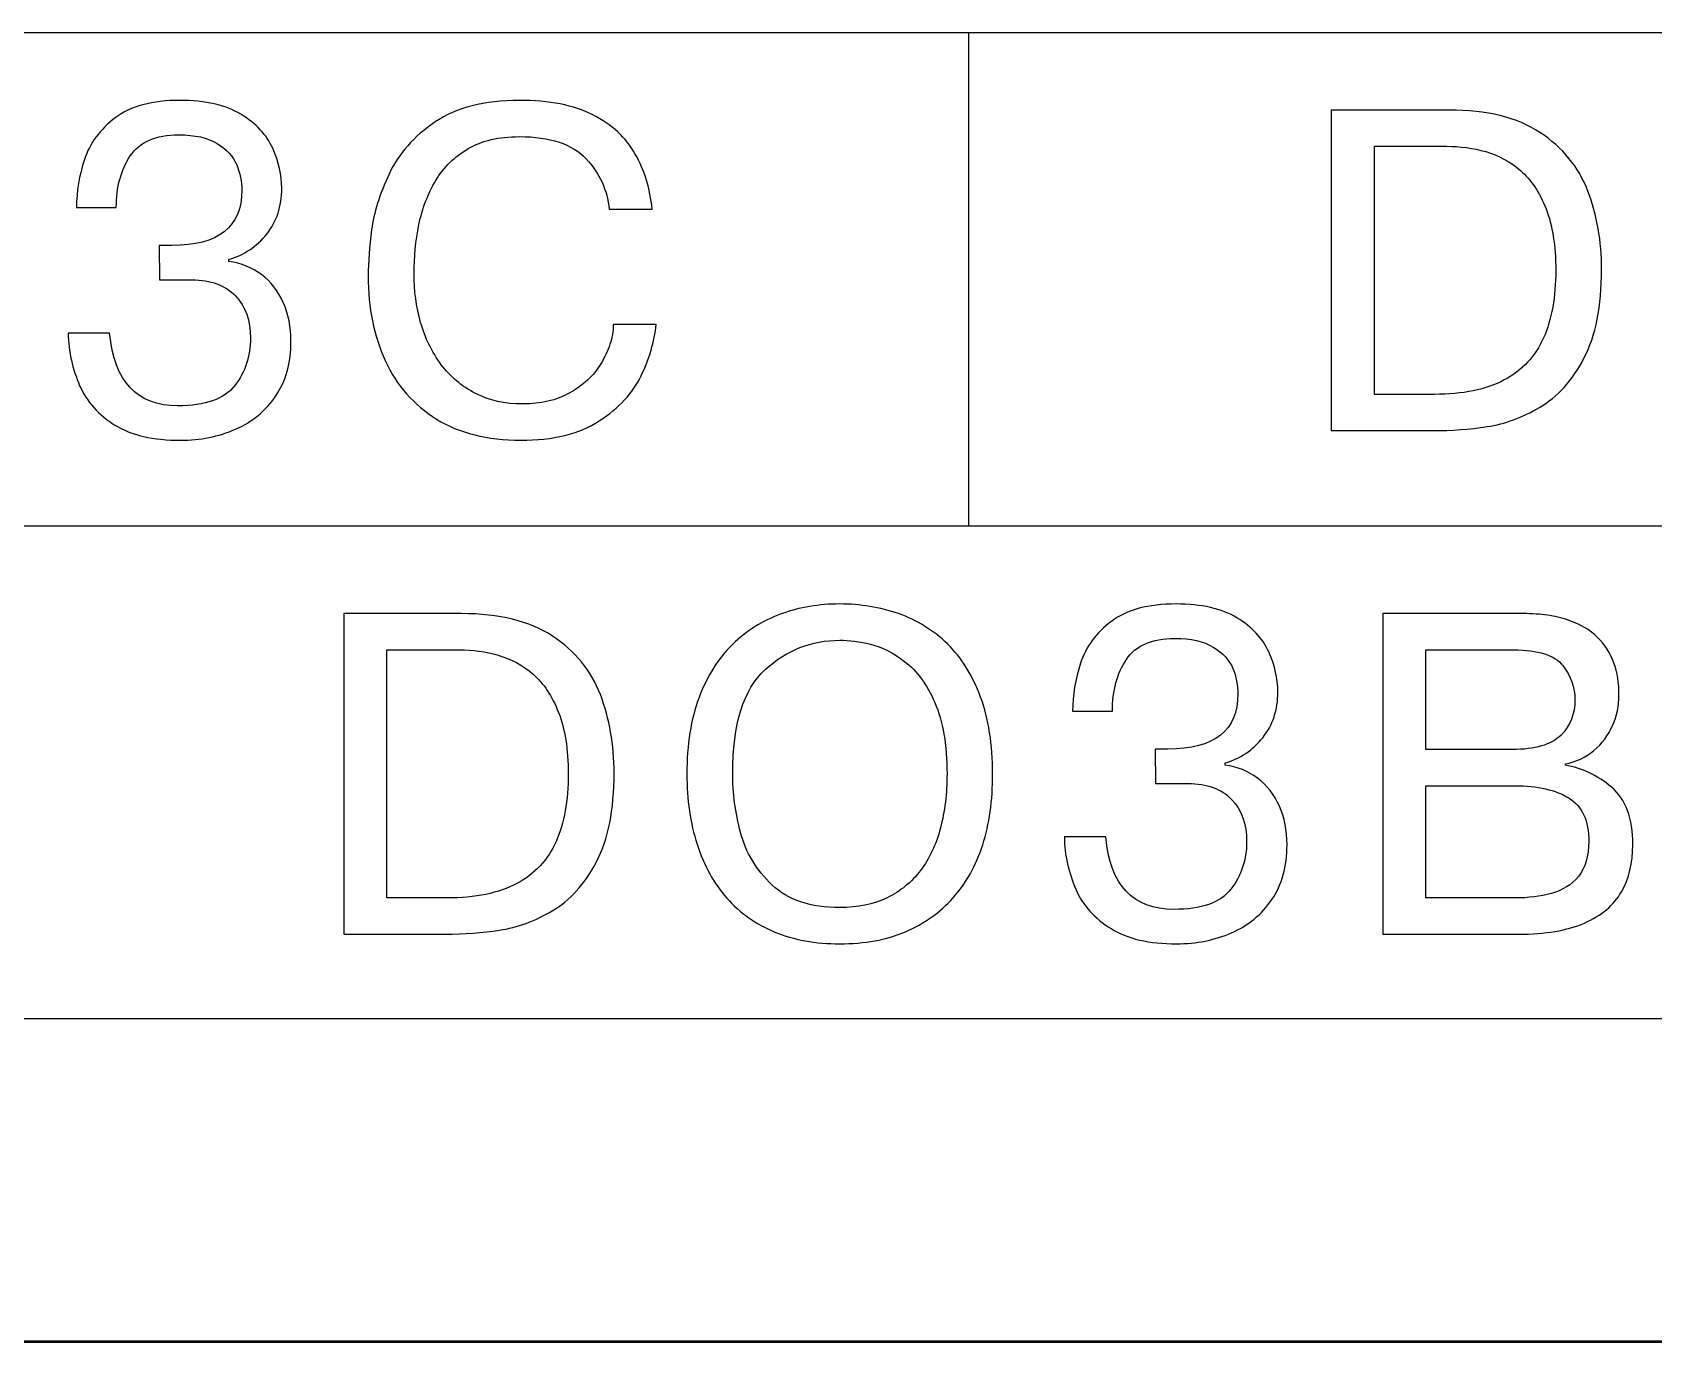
# Model space of a CAD drawing. Header units: millimetres. Extents: x 3520 to 8864, y 403 to 1747.
# Drawn here: x 7354.65 to 7360.9, y 1232.45 to 1237.49 of the extents above; entities that cross this region are included whole.
import ezdxf

# ---------------------------------------------------------------- set-up
doc = ezdxf.new("R2010")
doc.units = ezdxf.units.MM
doc.layers.add('main', color=5, linetype='Continuous', lineweight=50)
doc.layers.add('text', color=250, linetype='Continuous')

msp = doc.modelspace()

# ---------------------------------------------------------------- linework, layer by layer
at = {"layer": 'main', "color": 0, "linetype": 'Continuous'}
msp.add_line((7317.5339, 1232.4495, 1518.358), (7380.534, 1232.4495, 1518.358), dxfattribs=at)
at = {"layer": 'text', "color": 0}
for points, knots in [([(7321.1604, 1233.6922, 1518.358), (7321.1604, 1233.6922, 1518.358), (7376.3604, 1233.6922, 1518.358), (7376.3604, 1233.6922, 1518.358), (7376.3604, 1233.6922, 1518.358), (7376.3604, 1233.6922, 1518.358), (7376.3604, 1237.4922, 1518.358), (7376.3604, 1237.4922, 1518.358), (7376.3604, 1237.4922, 1518.358), (7376.3604, 1237.4922, 1518.358), (7321.1604, 1237.4922, 1518.358), (7321.1604, 1237.4922, 1518.358), (7321.1604, 1237.4922, 1518.358), (7321.1604, 1237.4922, 1518.358), (7321.1604, 1233.6922, 1518.358), (7321.1604, 1233.6922, 1518.358)], [0, 0, 0, 0, 0.25, 0.25, 0.25, 0.25, 0.5, 0.5, 0.5, 0.5, 0.75, 0.75, 0.75, 0.75, 1, 1, 1, 1]), ([(7354.7907, 1236.3338, 1518.358), (7354.7907, 1236.3338, 1518.358), (7354.9501, 1236.3338, 1518.358), (7354.9501, 1236.3338, 1518.358), (7354.9501, 1236.3338, 1518.358), (7354.9674, 1236.1472, 1518.358), (7355.055, 1236.054, 1518.358), (7355.2129, 1236.054, 1518.358), (7355.2129, 1236.054, 1518.358), (7355.3184, 1236.054, 1518.358), (7355.3916, 1236.0798, 1518.358), (7355.4319, 1236.1319, 1518.358), (7355.4319, 1236.1319, 1518.358), (7355.4725, 1236.1839, 1518.358), (7355.4928, 1236.2451, 1518.358), (7355.4928, 1236.315, 1518.358), (7355.4928, 1236.315, 1518.358), (7355.4928, 1236.3829, 1518.358), (7355.4734, 1236.437, 1518.358), (7355.4346, 1236.4779, 1518.358), (7355.4346, 1236.4779, 1518.358), (7355.3958, 1236.5188, 1518.358), (7355.3399, 1236.539, 1518.358), (7355.267, 1236.539, 1518.358), (7355.267, 1236.539, 1518.358), (7355.267, 1236.539, 1518.358), (7355.1859, 1236.539, 1518.358), (7355.1859, 1236.539, 1518.358), (7355.1859, 1236.539, 1518.358), (7355.1859, 1236.539, 1518.358), (7355.1421, 1236.539, 1518.358), (7355.1421, 1236.539, 1518.358), (7355.1421, 1236.539, 1518.358), (7355.1421, 1236.539, 1518.358), (7355.1403, 1236.6716, 1518.358), (7355.1403, 1236.6716, 1518.358), (7355.1403, 1236.6716, 1518.358), (7355.1403, 1236.6716, 1518.358), (7355.1894, 1236.6716, 1518.358), (7355.1894, 1236.6716, 1518.358), (7355.1894, 1236.6716, 1518.358), (7355.3693, 1236.6716, 1518.358), (7355.4593, 1236.7425, 1518.358), (7355.4593, 1236.8845, 1518.358), (7355.4593, 1236.8845, 1518.358), (7355.4593, 1236.9177, 1518.358), (7355.4528, 1236.9503, 1518.358), (7355.4396, 1236.9824, 1518.358), (7355.4396, 1236.9824, 1518.358), (7355.4263, 1237.0147, 1518.358), (7355.4013, 1237.042, 1518.358), (7355.3643, 1237.0644, 1518.358), (7355.3643, 1237.0644, 1518.358), (7355.3276, 1237.0867, 1518.358), (7355.2782, 1237.0979, 1518.358), (7355.2161, 1237.0979, 1518.358), (7355.2161, 1237.0979, 1518.358), (7355.1276, 1237.0979, 1518.358), (7355.0653, 1237.0709, 1518.358), (7355.0295, 1237.0165, 1518.358), (7355.0295, 1237.0165, 1518.358), (7354.9936, 1236.9624, 1518.358), (7354.9757, 1236.8959, 1518.358), (7354.9757, 1236.818, 1518.358), (7354.9757, 1236.818, 1518.358), (7354.9757, 1236.818, 1518.358), (7354.8225, 1236.818, 1518.358), (7354.8225, 1236.818, 1518.358), (7354.8225, 1236.818, 1518.358), (7354.8225, 1236.8789, 1518.358), (7354.8328, 1236.9403, 1518.358), (7354.8531, 1237.0027, 1518.358), (7354.8531, 1237.0027, 1518.358), (7354.8734, 1237.065, 1518.358), (7354.913, 1237.1185, 1518.358), (7354.9718, 1237.1635, 1518.358), (7354.9718, 1237.1635, 1518.358), (7355.0309, 1237.2081, 1518.358), (7355.1138, 1237.2305, 1518.358), (7355.2214, 1237.2305, 1518.358), (7355.2214, 1237.2305, 1518.358), (7355.319, 1237.2305, 1518.358), (7355.3972, 1237.2126, 1518.358), (7355.4557, 1237.177, 1518.358), (7355.4557, 1237.177, 1518.358), (7355.5142, 1237.1414, 1518.358), (7355.5551, 1237.0976, 1518.358), (7355.5783, 1237.0459, 1518.358), (7355.5783, 1237.0459, 1518.358), (7355.6016, 1236.9938, 1518.358), (7355.6133, 1236.9427, 1518.358), (7355.6133, 1236.8921, 1518.358), (7355.6133, 1236.8921, 1518.358), (7355.6133, 1236.8224, 1518.358), (7355.5939, 1236.7636, 1518.358), (7355.5551, 1236.7154, 1518.358), (7355.5551, 1236.7154, 1518.358), (7355.5163, 1236.6672, 1518.358), (7355.4678, 1236.6349, 1518.358), (7355.4099, 1236.6181, 1518.358), (7355.4099, 1236.6181, 1518.358), (7355.4099, 1236.6181, 1518.358), (7355.4099, 1236.6096, 1518.358), (7355.4099, 1236.6096, 1518.358), (7355.4099, 1236.6096, 1518.358), (7355.4569, 1236.6031, 1518.358), (7355.4987, 1236.5867, 1518.358), (7355.5348, 1236.5596, 1518.358), (7355.5348, 1236.5596, 1518.358), (7355.571, 1236.5326, 1518.358), (7355.5989, 1236.4967, 1518.358), (7355.6189, 1236.4523, 1518.358), (7355.6189, 1236.4523, 1518.358), (7355.6386, 1236.4079, 1518.358), (7355.6486, 1236.3579, 1518.358), (7355.6486, 1236.303, 1518.358), (7355.6486, 1236.303, 1518.358), (7355.6486, 1236.2198, 1518.358), (7355.6292, 1236.1492, 1518.358), (7355.5901, 1236.0919, 1518.358), (7355.5901, 1236.0919, 1518.358), (7355.551, 1236.0346, 1518.358), (7355.4992, 1235.9916, 1518.358), (7355.4346, 1235.9637, 1518.358), (7355.4346, 1235.9637, 1518.358), (7355.3699, 1235.9355, 1518.358), (7355.2993, 1235.9214, 1518.358), (7355.2232, 1235.9214, 1518.358), (7355.2232, 1235.9214, 1518.358), (7355.1174, 1235.9214, 1518.358), (7355.0333, 1235.9408, 1518.358), (7354.9704, 1235.9799, 1518.358), (7354.9704, 1235.9799, 1518.358), (7354.9075, 1236.019, 1518.358), (7354.8622, 1236.0696, 1518.358), (7354.8345, 1236.1316, 1518.358), (7354.8345, 1236.1316, 1518.358), (7354.821, 1236.1636, 1518.358), (7354.8101, 1236.1966, 1518.358), (7354.8025, 1236.2301, 1518.358), (7354.8025, 1236.2301, 1518.358), (7354.7946, 1236.2639, 1518.358), (7354.7907, 1236.2983, 1518.358), (7354.7907, 1236.3338, 1518.358)], [0, 0, 0, 0, 0.027778, 0.027778, 0.027778, 0.027778, 0.055556, 0.055556, 0.055556, 0.055556, 0.083333, 0.083333, 0.083333, 0.083333, 0.111111, 0.111111, 0.111111, 0.111111, 0.138889, 0.138889, 0.138889, 0.138889, 0.166667, 0.166667, 0.166667, 0.166667, 0.194444, 0.194444, 0.194444, 0.194444, 0.222222, 0.222222, 0.222222, 0.222222, 0.25, 0.25, 0.25, 0.25, 0.277778, 0.277778, 0.277778, 0.277778, 0.305556, 0.305556, 0.305556, 0.305556, 0.333333, 0.333333, 0.333333, 0.333333, 0.361111, 0.361111, 0.361111, 0.361111, 0.388889, 0.388889, 0.388889, 0.388889, 0.416667, 0.416667, 0.416667, 0.416667, 0.444444, 0.444444, 0.444444, 0.444444, 0.472222, 0.472222, 0.472222, 0.472222, 0.5, 0.5, 0.5, 0.5, 0.527778, 0.527778, 0.527778, 0.527778, 0.555556, 0.555556, 0.555556, 0.555556, 0.583333, 0.583333, 0.583333, 0.583333, 0.611111, 0.611111, 0.611111, 0.611111, 0.638889, 0.638889, 0.638889, 0.638889, 0.666667, 0.666667, 0.666667, 0.666667, 0.694444, 0.694444, 0.694444, 0.694444, 0.722222, 0.722222, 0.722222, 0.722222, 0.75, 0.75, 0.75, 0.75, 0.777778, 0.777778, 0.777778, 0.777778, 0.805556, 0.805556, 0.805556, 0.805556, 0.833333, 0.833333, 0.833333, 0.833333, 0.861111, 0.861111, 0.861111, 0.861111, 0.888889, 0.888889, 0.888889, 0.888889, 0.916667, 0.916667, 0.916667, 0.916667, 0.944444, 0.944444, 0.944444, 0.944444, 0.972222, 0.972222, 0.972222, 0.972222, 1, 1, 1, 1]), ([(7356.8902, 1236.3676, 1518.358), (7356.8902, 1236.3676, 1518.358), (7357.0563, 1236.3676, 1518.358), (7357.0563, 1236.3676, 1518.358), (7357.0563, 1236.3676, 1518.358), (7357.0489, 1236.3015, 1518.358), (7357.0292, 1236.2354, 1518.358), (7356.9978, 1236.1695, 1518.358), (7356.9978, 1236.1695, 1518.358), (7356.966, 1236.1034, 1518.358), (7356.9122, 1236.0454, 1518.358), (7356.8364, 1235.9958, 1518.358), (7356.8364, 1235.9958, 1518.358), (7356.7602, 1235.9461, 1518.358), (7356.6594, 1235.9214, 1518.358), (7356.5336, 1235.9214, 1518.358), (7356.5336, 1235.9214, 1518.358), (7356.4054, 1235.9214, 1518.358), (7356.2975, 1235.9484, 1518.358), (7356.2096, 1236.0028, 1518.358), (7356.2096, 1236.0028, 1518.358), (7356.122, 1236.0569, 1518.358), (7356.0559, 1236.1322, 1518.358), (7356.0118, 1236.228, 1518.358), (7356.0118, 1236.228, 1518.358), (7355.9897, 1236.2768, 1518.358), (7355.9735, 1236.3277, 1518.358), (7355.9627, 1236.3809, 1518.358), (7355.9627, 1236.3809, 1518.358), (7355.9518, 1236.4341, 1518.358), (7355.9462, 1236.4917, 1518.358), (7355.9462, 1236.5543, 1518.358), (7355.9462, 1236.5543, 1518.358), (7355.9462, 1236.6084, 1518.358), (7355.9506, 1236.6678, 1518.358), (7355.9591, 1236.7322, 1518.358), (7355.9591, 1236.7322, 1518.358), (7355.9677, 1236.7969, 1518.358), (7355.9903, 1236.8683, 1518.358), (7356.0268, 1236.9468, 1518.358), (7356.0268, 1236.9468, 1518.358), (7356.0632, 1237.025, 1518.358), (7356.1223, 1237.092, 1518.358), (7356.204, 1237.1473, 1518.358), (7356.204, 1237.1473, 1518.358), (7356.2861, 1237.2029, 1518.358), (7356.3939, 1237.2305, 1518.358), (7356.5283, 1237.2305, 1518.358), (7356.5283, 1237.2305, 1518.358), (7356.6438, 1237.2305, 1518.358), (7356.7382, 1237.212, 1518.358), (7356.8117, 1237.1746, 1518.358), (7356.8117, 1237.1746, 1518.358), (7356.8852, 1237.1373, 1518.358), (7356.9399, 1237.087, 1518.358), (7356.9754, 1237.0238, 1518.358), (7356.9754, 1237.0238, 1518.358), (7357.011, 1236.9606, 1518.358), (7357.0325, 1236.8901, 1518.358), (7357.0401, 1236.8119, 1518.358), (7357.0401, 1236.8119, 1518.358), (7357.0401, 1236.8119, 1518.358), (7356.8746, 1236.8119, 1518.358), (7356.8746, 1236.8119, 1518.358), (7356.8746, 1236.8119, 1518.358), (7356.8678, 1236.8848, 1518.358), (7356.8379, 1236.9494, 1518.358), (7356.7852, 1237.0062, 1518.358), (7356.7852, 1237.0062, 1518.358), (7356.7323, 1237.0626, 1518.358), (7356.6468, 1237.0908, 1518.358), (7356.5286, 1237.0908, 1518.358), (7356.5286, 1237.0908, 1518.358), (7356.4498, 1237.0908, 1518.358), (7356.3842, 1237.0756, 1518.358), (7356.3316, 1237.0447, 1518.358), (7356.3316, 1237.0447, 1518.358), (7356.2793, 1237.0141, 1518.358), (7356.2375, 1236.9733, 1518.358), (7356.207, 1236.9221, 1518.358), (7356.207, 1236.9221, 1518.358), (7356.1761, 1236.8709, 1518.358), (7356.1543, 1236.8142, 1518.358), (7356.1417, 1236.7519, 1518.358), (7356.1417, 1236.7519, 1518.358), (7356.1291, 1236.6899, 1518.358), (7356.1229, 1236.6264, 1518.358), (7356.1229, 1236.5623, 1518.358), (7356.1229, 1236.5623, 1518.358), (7356.1229, 1236.4979, 1518.358), (7356.1314, 1236.4356, 1518.358), (7356.1482, 1236.3753, 1518.358), (7356.1482, 1236.3753, 1518.358), (7356.1652, 1236.315, 1518.358), (7356.1917, 1236.2609, 1518.358), (7356.2278, 1236.2124, 1518.358), (7356.2278, 1236.2124, 1518.358), (7356.2625, 1236.166, 1518.358), (7356.306, 1236.1292, 1518.358), (7356.3593, 1236.1019, 1518.358), (7356.3593, 1236.1019, 1518.358), (7356.4125, 1236.0745, 1518.358), (7356.473, 1236.061, 1518.358), (7356.5415, 1236.061, 1518.358), (7356.5415, 1236.061, 1518.358), (7356.6109, 1236.061, 1518.358), (7356.6712, 1236.0751, 1518.358), (7356.7226, 1236.1037, 1518.358), (7356.7226, 1236.1037, 1518.358), (7356.7741, 1236.1322, 1518.358), (7356.814, 1236.1695, 1518.358), (7356.8429, 1236.216, 1518.358), (7356.8429, 1236.216, 1518.358), (7356.8578, 1236.2412, 1518.358), (7356.8693, 1236.2662, 1518.358), (7356.8778, 1236.2909, 1518.358), (7356.8778, 1236.2909, 1518.358), (7356.8861, 1236.3156, 1518.358), (7356.8902, 1236.3412, 1518.358), (7356.8902, 1236.3676, 1518.358)], [0, 0, 0, 0, 0.033333, 0.033333, 0.033333, 0.033333, 0.066667, 0.066667, 0.066667, 0.066667, 0.1, 0.1, 0.1, 0.1, 0.133333, 0.133333, 0.133333, 0.133333, 0.166667, 0.166667, 0.166667, 0.166667, 0.2, 0.2, 0.2, 0.2, 0.233333, 0.233333, 0.233333, 0.233333, 0.266667, 0.266667, 0.266667, 0.266667, 0.3, 0.3, 0.3, 0.3, 0.333333, 0.333333, 0.333333, 0.333333, 0.366667, 0.366667, 0.366667, 0.366667, 0.4, 0.4, 0.4, 0.4, 0.433333, 0.433333, 0.433333, 0.433333, 0.466667, 0.466667, 0.466667, 0.466667, 0.5, 0.5, 0.5, 0.5, 0.533333, 0.533333, 0.533333, 0.533333, 0.566667, 0.566667, 0.566667, 0.566667, 0.6, 0.6, 0.6, 0.6, 0.633333, 0.633333, 0.633333, 0.633333, 0.666667, 0.666667, 0.666667, 0.666667, 0.7, 0.7, 0.7, 0.7, 0.733333, 0.733333, 0.733333, 0.733333, 0.766667, 0.766667, 0.766667, 0.766667, 0.8, 0.8, 0.8, 0.8, 0.833333, 0.833333, 0.833333, 0.833333, 0.866667, 0.866667, 0.866667, 0.866667, 0.9, 0.9, 0.9, 0.9, 0.933333, 0.933333, 0.933333, 0.933333, 0.966667, 0.966667, 0.966667, 0.966667, 1, 1, 1, 1]), ([(7359.657, 1237.1934, 1518.358), (7359.657, 1237.1934, 1518.358), (7360.1109, 1237.1934, 1518.358), (7360.1109, 1237.1934, 1518.358), (7360.1109, 1237.1934, 1518.358), (7360.2561, 1237.1934, 1518.358), (7360.3729, 1237.1646, 1518.358), (7360.4605, 1237.107, 1518.358), (7360.4605, 1237.107, 1518.358), (7360.5484, 1237.0491, 1518.358), (7360.6101, 1236.9738, 1518.358), (7360.6454, 1236.8812, 1518.358), (7360.6454, 1236.8812, 1518.358), (7360.6807, 1236.7886, 1518.358), (7360.6983, 1236.6878, 1518.358), (7360.6983, 1236.5793, 1518.358), (7360.6983, 1236.5793, 1518.358), (7360.6983, 1236.4376, 1518.358), (7360.6757, 1236.3236, 1518.358), (7360.6304, 1236.2371, 1518.358), (7360.6304, 1236.2371, 1518.358), (7360.5848, 1236.1507, 1518.358), (7360.5281, 1236.0875, 1518.358), (7360.4596, 1236.0481, 1518.358), (7360.4596, 1236.0481, 1518.358), (7360.4258, 1236.0284, 1518.358), (7360.3923, 1236.0125, 1518.358), (7360.359, 1236.0002, 1518.358), (7360.359, 1236.0002, 1518.358), (7360.3255, 1235.9878, 1518.358), (7360.2917, 1235.979, 1518.358), (7360.2573, 1235.974, 1518.358), (7360.2573, 1235.974, 1518.358), (7360.19, 1235.9637, 1518.358), (7360.1206, 1235.9584, 1518.358), (7360.0489, 1235.9584, 1518.358), (7360.0489, 1235.9584, 1518.358), (7360.0489, 1235.9584, 1518.358), (7359.657, 1235.9584, 1518.358), (7359.657, 1235.9584, 1518.358), (7359.657, 1235.9584, 1518.358), (7359.657, 1235.9584, 1518.358), (7359.657, 1237.1934, 1518.358), (7359.657, 1237.1934, 1518.358)], [0, 0, 0, 0, 0.090909, 0.090909, 0.090909, 0.090909, 0.181818, 0.181818, 0.181818, 0.181818, 0.272727, 0.272727, 0.272727, 0.272727, 0.363636, 0.363636, 0.363636, 0.363636, 0.454545, 0.454545, 0.454545, 0.454545, 0.545455, 0.545455, 0.545455, 0.545455, 0.636364, 0.636364, 0.636364, 0.636364, 0.727273, 0.727273, 0.727273, 0.727273, 0.818182, 0.818182, 0.818182, 0.818182, 0.909091, 0.909091, 0.909091, 0.909091, 1, 1, 1, 1]), ([(7359.8231, 1237.0538, 1518.358), (7359.8231, 1237.0538, 1518.358), (7359.8231, 1236.0981, 1518.358), (7359.8231, 1236.0981, 1518.358), (7359.8231, 1236.0981, 1518.358), (7359.8231, 1236.0981, 1518.358), (7360.0539, 1236.0981, 1518.358), (7360.0539, 1236.0981, 1518.358), (7360.0539, 1236.0981, 1518.358), (7360.1641, 1236.0981, 1518.358), (7360.2541, 1236.1166, 1518.358), (7360.3235, 1236.1536, 1518.358), (7360.3235, 1236.1536, 1518.358), (7360.3928, 1236.1907, 1518.358), (7360.4434, 1236.2445, 1518.358), (7360.4746, 1236.3156, 1518.358), (7360.4746, 1236.3156, 1518.358), (7360.506, 1236.3865, 1518.358), (7360.5216, 1236.4732, 1518.358), (7360.5216, 1236.5761, 1518.358), (7360.5216, 1236.5761, 1518.358), (7360.5216, 1236.6707, 1518.358), (7360.5093, 1236.7495, 1518.358), (7360.4843, 1236.8127, 1518.358), (7360.4843, 1236.8127, 1518.358), (7360.4593, 1236.8759, 1518.358), (7360.4264, 1236.925, 1518.358), (7360.3861, 1236.96, 1518.358), (7360.3861, 1236.96, 1518.358), (7360.3455, 1236.995, 1518.358), (7360.3008, 1237.0194, 1518.358), (7360.252, 1237.0332, 1518.358), (7360.252, 1237.0332, 1518.358), (7360.2032, 1237.047, 1518.358), (7360.153, 1237.0538, 1518.358), (7360.1012, 1237.0538, 1518.358), (7360.1012, 1237.0538, 1518.358), (7360.1012, 1237.0538, 1518.358), (7359.8231, 1237.0538, 1518.358), (7359.8231, 1237.0538, 1518.358)], [0, 0, 0, 0, 0.1, 0.1, 0.1, 0.1, 0.2, 0.2, 0.2, 0.2, 0.3, 0.3, 0.3, 0.3, 0.4, 0.4, 0.4, 0.4, 0.5, 0.5, 0.5, 0.5, 0.6, 0.6, 0.6, 0.6, 0.7, 0.7, 0.7, 0.7, 0.8, 0.8, 0.8, 0.8, 0.9, 0.9, 0.9, 0.9, 1, 1, 1, 1]), ([(7357.763, 1233.9816, 1518.358), (7357.6695, 1233.9816, 1518.358), (7357.586, 1233.9966, 1518.358), (7357.5131, 1234.0269, 1518.358), (7357.5131, 1234.0269, 1518.358), (7357.4402, 1234.0568, 1518.358), (7357.3788, 1234.1004, 1518.358), (7357.3285, 1234.1574, 1518.358), (7357.3285, 1234.1574, 1518.358), (7357.2782, 1234.2141, 1518.358), (7357.24, 1234.2832, 1518.358), (7357.2135, 1234.3649, 1518.358), (7357.2135, 1234.3649, 1518.358), (7357.1871, 1234.4464, 1518.358), (7357.1739, 1234.5369, 1518.358), (7357.1739, 1234.6363, 1518.358), (7357.1739, 1234.6363, 1518.358), (7357.1739, 1234.7486, 1518.358), (7357.1894, 1234.8468, 1518.358), (7357.2209, 1234.9303, 1518.358), (7357.2209, 1234.9303, 1518.358), (7357.2521, 1235.0138, 1518.358), (7357.295, 1235.082, 1518.358), (7357.3497, 1235.1349, 1518.358), (7357.3497, 1235.1349, 1518.358), (7357.404, 1235.1875, 1518.358), (7357.467, 1235.2269, 1518.358), (7357.5378, 1235.2525, 1518.358), (7357.5378, 1235.2525, 1518.358), (7357.6087, 1235.278, 1518.358), (7357.6836, 1235.2907, 1518.358), (7357.763, 1235.2907, 1518.358), (7357.763, 1235.2907, 1518.358), (7357.843, 1235.2907, 1518.358), (7357.9182, 1235.2783, 1518.358), (7357.9897, 1235.2534, 1518.358), (7357.9897, 1235.2534, 1518.358), (7358.0608, 1235.2284, 1518.358), (7358.1234, 1235.1896, 1518.358), (7358.1778, 1235.1369, 1518.358), (7358.1778, 1235.1369, 1518.358), (7358.2319, 1235.0843, 1518.358), (7358.2745, 1235.0161, 1518.358), (7358.3057, 1234.932, 1518.358), (7358.3057, 1234.932, 1518.358), (7358.3366, 1234.848, 1518.358), (7358.3521, 1234.7492, 1518.358), (7358.3521, 1234.6363, 1518.358), (7358.3521, 1234.6363, 1518.358), (7358.3521, 1234.5334, 1518.358), (7358.3395, 1234.4423, 1518.358), (7358.3139, 1234.3632, 1518.358), (7358.3139, 1234.3632, 1518.358), (7358.2883, 1234.2838, 1518.358), (7358.2504, 1234.2159, 1518.358), (7358.2004, 1234.1594, 1518.358), (7358.2004, 1234.1594, 1518.358), (7358.1505, 1234.103, 1518.358), (7358.089, 1234.0592, 1518.358), (7358.0158, 1234.028, 1518.358), (7358.0158, 1234.028, 1518.358), (7357.9426, 1233.9972, 1518.358), (7357.8582, 1233.9816, 1518.358), (7357.763, 1233.9816, 1518.358)], [0, 0, 0, 0, 0.0625, 0.0625, 0.0625, 0.0625, 0.125, 0.125, 0.125, 0.125, 0.1875, 0.1875, 0.1875, 0.1875, 0.25, 0.25, 0.25, 0.25, 0.3125, 0.3125, 0.3125, 0.3125, 0.375, 0.375, 0.375, 0.375, 0.4375, 0.4375, 0.4375, 0.4375, 0.5, 0.5, 0.5, 0.5, 0.5625, 0.5625, 0.5625, 0.5625, 0.625, 0.625, 0.625, 0.625, 0.6875, 0.6875, 0.6875, 0.6875, 0.75, 0.75, 0.75, 0.75, 0.8125, 0.8125, 0.8125, 0.8125, 0.875, 0.875, 0.875, 0.875, 0.9375, 0.9375, 0.9375, 0.9375, 1, 1, 1, 1]), ([(7358.6285, 1234.394, 1518.358), (7358.6285, 1234.394, 1518.358), (7358.7879, 1234.394, 1518.358), (7358.7879, 1234.394, 1518.358), (7358.7879, 1234.394, 1518.358), (7358.8052, 1234.2074, 1518.358), (7358.8928, 1234.1142, 1518.358), (7359.0507, 1234.1142, 1518.358), (7359.0507, 1234.1142, 1518.358), (7359.1562, 1234.1142, 1518.358), (7359.2294, 1234.14, 1518.358), (7359.2697, 1234.1921, 1518.358), (7359.2697, 1234.1921, 1518.358), (7359.3103, 1234.2441, 1518.358), (7359.3306, 1234.3053, 1518.358), (7359.3306, 1234.3752, 1518.358), (7359.3306, 1234.3752, 1518.358), (7359.3306, 1234.4431, 1518.358), (7359.3112, 1234.4972, 1518.358), (7359.2724, 1234.5381, 1518.358), (7359.2724, 1234.5381, 1518.358), (7359.2336, 1234.579, 1518.358), (7359.1777, 1234.5992, 1518.358), (7359.1048, 1234.5992, 1518.358), (7359.1048, 1234.5992, 1518.358), (7359.1048, 1234.5992, 1518.358), (7359.0237, 1234.5992, 1518.358), (7359.0237, 1234.5992, 1518.358), (7359.0237, 1234.5992, 1518.358), (7359.0237, 1234.5992, 1518.358), (7358.9799, 1234.5992, 1518.358), (7358.9799, 1234.5992, 1518.358), (7358.9799, 1234.5992, 1518.358), (7358.9799, 1234.5992, 1518.358), (7358.9781, 1234.7318, 1518.358), (7358.9781, 1234.7318, 1518.358), (7358.9781, 1234.7318, 1518.358), (7358.9781, 1234.7318, 1518.358), (7359.0272, 1234.7318, 1518.358), (7359.0272, 1234.7318, 1518.358), (7359.0272, 1234.7318, 1518.358), (7359.2071, 1234.7318, 1518.358), (7359.2971, 1234.8027, 1518.358), (7359.2971, 1234.9447, 1518.358), (7359.2971, 1234.9447, 1518.358), (7359.2971, 1234.9779, 1518.358), (7359.2906, 1235.0105, 1518.358), (7359.2774, 1235.0426, 1518.358), (7359.2774, 1235.0426, 1518.358), (7359.2641, 1235.0749, 1518.358), (7359.2391, 1235.1022, 1518.358), (7359.2021, 1235.1246, 1518.358), (7359.2021, 1235.1246, 1518.358), (7359.1654, 1235.1469, 1518.358), (7359.116, 1235.1581, 1518.358), (7359.0539, 1235.1581, 1518.358), (7359.0539, 1235.1581, 1518.358), (7358.9654, 1235.1581, 1518.358), (7358.9031, 1235.1311, 1518.358), (7358.8673, 1235.0767, 1518.358), (7358.8673, 1235.0767, 1518.358), (7358.8314, 1235.0226, 1518.358), (7358.8135, 1234.9561, 1518.358), (7358.8135, 1234.8782, 1518.358), (7358.8135, 1234.8782, 1518.358), (7358.8135, 1234.8782, 1518.358), (7358.6603, 1234.8782, 1518.358), (7358.6603, 1234.8782, 1518.358), (7358.6603, 1234.8782, 1518.358), (7358.6603, 1234.9391, 1518.358), (7358.6706, 1235.0005, 1518.358), (7358.6909, 1235.0629, 1518.358), (7358.6909, 1235.0629, 1518.358), (7358.7112, 1235.1252, 1518.358), (7358.7508, 1235.1787, 1518.358), (7358.8096, 1235.2237, 1518.358), (7358.8096, 1235.2237, 1518.358), (7358.8687, 1235.2683, 1518.358), (7358.9516, 1235.2907, 1518.358), (7359.0592, 1235.2907, 1518.358), (7359.0592, 1235.2907, 1518.358), (7359.1568, 1235.2907, 1518.358), (7359.235, 1235.2728, 1518.358), (7359.2935, 1235.2372, 1518.358), (7359.2935, 1235.2372, 1518.358), (7359.352, 1235.2016, 1518.358), (7359.3929, 1235.1578, 1518.358), (7359.4161, 1235.1061, 1518.358), (7359.4161, 1235.1061, 1518.358), (7359.4394, 1235.054, 1518.358), (7359.4511, 1235.0029, 1518.358), (7359.4511, 1234.9523, 1518.358), (7359.4511, 1234.9523, 1518.358), (7359.4511, 1234.8826, 1518.358), (7359.4317, 1234.8238, 1518.358), (7359.3929, 1234.7756, 1518.358), (7359.3929, 1234.7756, 1518.358), (7359.3541, 1234.7274, 1518.358), (7359.3056, 1234.6951, 1518.358), (7359.2477, 1234.6783, 1518.358), (7359.2477, 1234.6783, 1518.358), (7359.2477, 1234.6783, 1518.358), (7359.2477, 1234.6698, 1518.358), (7359.2477, 1234.6698, 1518.358), (7359.2477, 1234.6698, 1518.358), (7359.2947, 1234.6633, 1518.358), (7359.3365, 1234.6469, 1518.358), (7359.3726, 1234.6198, 1518.358), (7359.3726, 1234.6198, 1518.358), (7359.4088, 1234.5928, 1518.358), (7359.4367, 1234.5569, 1518.358), (7359.4567, 1234.5125, 1518.358), (7359.4567, 1234.5125, 1518.358), (7359.4764, 1234.4681, 1518.358), (7359.4864, 1234.4181, 1518.358), (7359.4864, 1234.3632, 1518.358), (7359.4864, 1234.3632, 1518.358), (7359.4864, 1234.28, 1518.358), (7359.467, 1234.2094, 1518.358), (7359.4279, 1234.1521, 1518.358), (7359.4279, 1234.1521, 1518.358), (7359.3888, 1234.0948, 1518.358), (7359.337, 1234.0518, 1518.358), (7359.2724, 1234.0239, 1518.358), (7359.2724, 1234.0239, 1518.358), (7359.2077, 1233.9957, 1518.358), (7359.1371, 1233.9816, 1518.358), (7359.061, 1233.9816, 1518.358), (7359.061, 1233.9816, 1518.358), (7358.9552, 1233.9816, 1518.358), (7358.8711, 1234.001, 1518.358), (7358.8082, 1234.0401, 1518.358), (7358.8082, 1234.0401, 1518.358), (7358.7453, 1234.0792, 1518.358), (7358.7, 1234.1298, 1518.358), (7358.6723, 1234.1918, 1518.358), (7358.6723, 1234.1918, 1518.358), (7358.6588, 1234.2238, 1518.358), (7358.6479, 1234.2568, 1518.358), (7358.6403, 1234.2903, 1518.358), (7358.6403, 1234.2903, 1518.358), (7358.6324, 1234.3241, 1518.358), (7358.6285, 1234.3585, 1518.358), (7358.6285, 1234.394, 1518.358)], [0, 0, 0, 0, 0.027778, 0.027778, 0.027778, 0.027778, 0.055556, 0.055556, 0.055556, 0.055556, 0.083333, 0.083333, 0.083333, 0.083333, 0.111111, 0.111111, 0.111111, 0.111111, 0.138889, 0.138889, 0.138889, 0.138889, 0.166667, 0.166667, 0.166667, 0.166667, 0.194444, 0.194444, 0.194444, 0.194444, 0.222222, 0.222222, 0.222222, 0.222222, 0.25, 0.25, 0.25, 0.25, 0.277778, 0.277778, 0.277778, 0.277778, 0.305556, 0.305556, 0.305556, 0.305556, 0.333333, 0.333333, 0.333333, 0.333333, 0.361111, 0.361111, 0.361111, 0.361111, 0.388889, 0.388889, 0.388889, 0.388889, 0.416667, 0.416667, 0.416667, 0.416667, 0.444444, 0.444444, 0.444444, 0.444444, 0.472222, 0.472222, 0.472222, 0.472222, 0.5, 0.5, 0.5, 0.5, 0.527778, 0.527778, 0.527778, 0.527778, 0.555556, 0.555556, 0.555556, 0.555556, 0.583333, 0.583333, 0.583333, 0.583333, 0.611111, 0.611111, 0.611111, 0.611111, 0.638889, 0.638889, 0.638889, 0.638889, 0.666667, 0.666667, 0.666667, 0.666667, 0.694444, 0.694444, 0.694444, 0.694444, 0.722222, 0.722222, 0.722222, 0.722222, 0.75, 0.75, 0.75, 0.75, 0.777778, 0.777778, 0.777778, 0.777778, 0.805556, 0.805556, 0.805556, 0.805556, 0.833333, 0.833333, 0.833333, 0.833333, 0.861111, 0.861111, 0.861111, 0.861111, 0.888889, 0.888889, 0.888889, 0.888889, 0.916667, 0.916667, 0.916667, 0.916667, 0.944444, 0.944444, 0.944444, 0.944444, 0.972222, 0.972222, 0.972222, 0.972222, 1, 1, 1, 1]), ([(7355.8523, 1235.2536, 1518.358), (7355.8523, 1235.2536, 1518.358), (7356.3062, 1235.2536, 1518.358), (7356.3062, 1235.2536, 1518.358), (7356.3062, 1235.2536, 1518.358), (7356.4514, 1235.2536, 1518.358), (7356.5682, 1235.2248, 1518.358), (7356.6558, 1235.1672, 1518.358), (7356.6558, 1235.1672, 1518.358), (7356.7437, 1235.1093, 1518.358), (7356.8054, 1235.034, 1518.358), (7356.8407, 1234.9414, 1518.358), (7356.8407, 1234.9414, 1518.358), (7356.876, 1234.8488, 1518.358), (7356.8936, 1234.748, 1518.358), (7356.8936, 1234.6395, 1518.358), (7356.8936, 1234.6395, 1518.358), (7356.8936, 1234.4978, 1518.358), (7356.871, 1234.3838, 1518.358), (7356.8257, 1234.2973, 1518.358), (7356.8257, 1234.2973, 1518.358), (7356.7801, 1234.2109, 1518.358), (7356.7234, 1234.1477, 1518.358), (7356.6549, 1234.1083, 1518.358), (7356.6549, 1234.1083, 1518.358), (7356.6211, 1234.0886, 1518.358), (7356.5876, 1234.0727, 1518.358), (7356.5543, 1234.0604, 1518.358), (7356.5543, 1234.0604, 1518.358), (7356.5208, 1234.048, 1518.358), (7356.487, 1234.0392, 1518.358), (7356.4526, 1234.0342, 1518.358), (7356.4526, 1234.0342, 1518.358), (7356.3853, 1234.0239, 1518.358), (7356.3159, 1234.0186, 1518.358), (7356.2442, 1234.0186, 1518.358), (7356.2442, 1234.0186, 1518.358), (7356.2442, 1234.0186, 1518.358), (7355.8523, 1234.0186, 1518.358), (7355.8523, 1234.0186, 1518.358), (7355.8523, 1234.0186, 1518.358), (7355.8523, 1234.0186, 1518.358), (7355.8523, 1235.2536, 1518.358), (7355.8523, 1235.2536, 1518.358)], [0, 0, 0, 0, 0.090909, 0.090909, 0.090909, 0.090909, 0.181818, 0.181818, 0.181818, 0.181818, 0.272727, 0.272727, 0.272727, 0.272727, 0.363636, 0.363636, 0.363636, 0.363636, 0.454545, 0.454545, 0.454545, 0.454545, 0.545455, 0.545455, 0.545455, 0.545455, 0.636364, 0.636364, 0.636364, 0.636364, 0.727273, 0.727273, 0.727273, 0.727273, 0.818182, 0.818182, 0.818182, 0.818182, 0.909091, 0.909091, 0.909091, 0.909091, 1, 1, 1, 1]), ([(7359.8549, 1235.2536, 1518.358), (7359.8549, 1235.2536, 1518.358), (7360.3967, 1235.2536, 1518.358), (7360.3967, 1235.2536, 1518.358), (7360.3967, 1235.2536, 1518.358), (7360.4311, 1235.2536, 1518.358), (7360.4622, 1235.2516, 1518.358), (7360.4896, 1235.2475, 1518.358), (7360.4896, 1235.2475, 1518.358), (7360.5172, 1235.2437, 1518.358), (7360.5437, 1235.2372, 1518.358), (7360.5689, 1235.2287, 1518.358), (7360.5689, 1235.2287, 1518.358), (7360.616, 1235.2131, 1518.358), (7360.6539, 1235.191, 1518.358), (7360.6827, 1235.1622, 1518.358), (7360.6827, 1235.1622, 1518.358), (7360.7112, 1235.1337, 1518.358), (7360.7324, 1235.1008, 1518.358), (7360.7456, 1235.0637, 1518.358), (7360.7456, 1235.0637, 1518.358), (7360.7589, 1235.0267, 1518.358), (7360.7653, 1234.9852, 1518.358), (7360.7653, 1234.9394, 1518.358), (7360.7653, 1234.9394, 1518.358), (7360.7653, 1234.8985, 1518.358), (7360.7571, 1234.8594, 1518.358), (7360.7406, 1234.8221, 1518.358), (7360.7406, 1234.8221, 1518.358), (7360.7245, 1234.7847, 1518.358), (7360.7004, 1234.7527, 1518.358), (7360.6683, 1234.7262, 1518.358), (7360.6683, 1234.7262, 1518.358), (7360.6366, 1234.6995, 1518.358), (7360.5998, 1234.6824, 1518.358), (7360.5587, 1234.6748, 1518.358), (7360.5587, 1234.6748, 1518.358), (7360.5587, 1234.6748, 1518.358), (7360.5587, 1234.6698, 1518.358), (7360.5587, 1234.6698, 1518.358), (7360.5587, 1234.6698, 1518.358), (7360.6227, 1234.6595, 1518.358), (7360.6821, 1234.631, 1518.358), (7360.7368, 1234.5848, 1518.358), (7360.7368, 1234.5848, 1518.358), (7360.7912, 1234.5387, 1518.358), (7360.8185, 1234.4649, 1518.358), (7360.8185, 1234.3632, 1518.358), (7360.8185, 1234.3632, 1518.358), (7360.8185, 1234.2938, 1518.358), (7360.8038, 1234.2332, 1518.358), (7360.7747, 1234.1818, 1518.358), (7360.7747, 1234.1818, 1518.358), (7360.7453, 1234.1303, 1518.358), (7360.6977, 1234.0904, 1518.358), (7360.6321, 1234.0615, 1518.358), (7360.6321, 1234.0615, 1518.358), (7360.5663, 1234.033, 1518.358), (7360.4816, 1234.0186, 1518.358), (7360.3776, 1234.0186, 1518.358), (7360.3776, 1234.0186, 1518.358), (7360.3776, 1234.0186, 1518.358), (7359.8549, 1234.0186, 1518.358), (7359.8549, 1234.0186, 1518.358), (7359.8549, 1234.0186, 1518.358), (7359.8549, 1234.0186, 1518.358), (7359.8549, 1235.2536, 1518.358), (7359.8549, 1235.2536, 1518.358)], [0, 0, 0, 0, 0.058824, 0.058824, 0.058824, 0.058824, 0.117647, 0.117647, 0.117647, 0.117647, 0.176471, 0.176471, 0.176471, 0.176471, 0.235294, 0.235294, 0.235294, 0.235294, 0.294118, 0.294118, 0.294118, 0.294118, 0.352941, 0.352941, 0.352941, 0.352941, 0.411765, 0.411765, 0.411765, 0.411765, 0.470588, 0.470588, 0.470588, 0.470588, 0.529412, 0.529412, 0.529412, 0.529412, 0.588235, 0.588235, 0.588235, 0.588235, 0.647059, 0.647059, 0.647059, 0.647059, 0.705882, 0.705882, 0.705882, 0.705882, 0.764706, 0.764706, 0.764706, 0.764706, 0.823529, 0.823529, 0.823529, 0.823529, 0.882353, 0.882353, 0.882353, 0.882353, 0.941176, 0.941176, 0.941176, 0.941176, 1, 1, 1, 1]), ([(7356.0184, 1235.114, 1518.358), (7356.0184, 1235.114, 1518.358), (7356.0184, 1234.1583, 1518.358), (7356.0184, 1234.1583, 1518.358), (7356.0184, 1234.1583, 1518.358), (7356.0184, 1234.1583, 1518.358), (7356.2492, 1234.1583, 1518.358), (7356.2492, 1234.1583, 1518.358), (7356.2492, 1234.1583, 1518.358), (7356.3594, 1234.1583, 1518.358), (7356.4494, 1234.1768, 1518.358), (7356.5188, 1234.2138, 1518.358), (7356.5188, 1234.2138, 1518.358), (7356.5881, 1234.2509, 1518.358), (7356.6387, 1234.3047, 1518.358), (7356.6699, 1234.3758, 1518.358), (7356.6699, 1234.3758, 1518.358), (7356.7013, 1234.4467, 1518.358), (7356.7169, 1234.5334, 1518.358), (7356.7169, 1234.6363, 1518.358), (7356.7169, 1234.6363, 1518.358), (7356.7169, 1234.7309, 1518.358), (7356.7046, 1234.8097, 1518.358), (7356.6796, 1234.8729, 1518.358), (7356.6796, 1234.8729, 1518.358), (7356.6546, 1234.9361, 1518.358), (7356.6217, 1234.9852, 1518.358), (7356.5814, 1235.0202, 1518.358), (7356.5814, 1235.0202, 1518.358), (7356.5408, 1235.0552, 1518.358), (7356.4961, 1235.0796, 1518.358), (7356.4473, 1235.0934, 1518.358), (7356.4473, 1235.0934, 1518.358), (7356.3985, 1235.1072, 1518.358), (7356.3483, 1235.114, 1518.358), (7356.2965, 1235.114, 1518.358), (7356.2965, 1235.114, 1518.358), (7356.2965, 1235.114, 1518.358), (7356.0184, 1235.114, 1518.358), (7356.0184, 1235.114, 1518.358)], [0, 0, 0, 0, 0.1, 0.1, 0.1, 0.1, 0.2, 0.2, 0.2, 0.2, 0.3, 0.3, 0.3, 0.3, 0.4, 0.4, 0.4, 0.4, 0.5, 0.5, 0.5, 0.5, 0.6, 0.6, 0.6, 0.6, 0.7, 0.7, 0.7, 0.7, 0.8, 0.8, 0.8, 0.8, 0.9, 0.9, 0.9, 0.9, 1, 1, 1, 1]), ([(7357.763, 1234.1212, 1518.358), (7357.8318, 1234.1212, 1518.358), (7357.8926, 1234.1339, 1518.358), (7357.9453, 1234.1591, 1518.358), (7357.9453, 1234.1591, 1518.358), (7357.9976, 1234.1844, 1518.358), (7358.0408, 1234.2194, 1518.358), (7358.0746, 1234.2647, 1518.358), (7358.0746, 1234.2647, 1518.358), (7358.1087, 1234.3097, 1518.358), (7358.134, 1234.3641, 1518.358), (7358.1511, 1234.4278, 1518.358), (7358.1511, 1234.4278, 1518.358), (7358.1678, 1234.4914, 1518.358), (7358.1763, 1234.561, 1518.358), (7358.1763, 1234.6363, 1518.358), (7358.1763, 1234.6363, 1518.358), (7358.1763, 1234.7486, 1518.358), (7358.1608, 1234.8403, 1518.358), (7358.1293, 1234.9109, 1518.358), (7358.1293, 1234.9109, 1518.358), (7358.0981, 1234.9814, 1518.358), (7358.0599, 1235.034, 1518.358), (7358.0144, 1235.0684, 1518.358), (7358.0144, 1235.0684, 1518.358), (7357.9691, 1235.1028, 1518.358), (7357.925, 1235.1252, 1518.358), (7357.8818, 1235.1355, 1518.358), (7357.8818, 1235.1355, 1518.358), (7357.8388, 1235.1458, 1518.358), (7357.7992, 1235.151, 1518.358), (7357.763, 1235.151, 1518.358), (7357.763, 1235.151, 1518.358), (7357.6545, 1235.151, 1518.358), (7357.5587, 1235.1134, 1518.358), (7357.4755, 1235.0379, 1518.358), (7357.4755, 1235.0379, 1518.358), (7357.3923, 1234.9623, 1518.358), (7357.3505, 1234.8285, 1518.358), (7357.3505, 1234.6363, 1518.358), (7357.3505, 1234.6363, 1518.358), (7357.3505, 1234.5628, 1518.358), (7357.3605, 1234.4875, 1518.358), (7357.3808, 1234.4105, 1518.358), (7357.3808, 1234.4105, 1518.358), (7357.4008, 1234.3335, 1518.358), (7357.4414, 1234.2662, 1518.358), (7357.5025, 1234.2082, 1518.358), (7357.5025, 1234.2082, 1518.358), (7357.5637, 1234.1503, 1518.358), (7357.6504, 1234.1212, 1518.358), (7357.763, 1234.1212, 1518.358)], [0, 0, 0, 0, 0.076923, 0.076923, 0.076923, 0.076923, 0.153846, 0.153846, 0.153846, 0.153846, 0.230769, 0.230769, 0.230769, 0.230769, 0.307692, 0.307692, 0.307692, 0.307692, 0.384615, 0.384615, 0.384615, 0.384615, 0.461538, 0.461538, 0.461538, 0.461538, 0.538462, 0.538462, 0.538462, 0.538462, 0.615385, 0.615385, 0.615385, 0.615385, 0.692308, 0.692308, 0.692308, 0.692308, 0.769231, 0.769231, 0.769231, 0.769231, 0.846154, 0.846154, 0.846154, 0.846154, 0.923077, 0.923077, 0.923077, 0.923077, 1, 1, 1, 1]), ([(7360.021, 1235.114, 1518.358), (7360.021, 1235.114, 1518.358), (7360.021, 1234.7301, 1518.358), (7360.021, 1234.7301, 1518.358), (7360.021, 1234.7301, 1518.358), (7360.021, 1234.7301, 1518.358), (7360.3543, 1234.7301, 1518.358), (7360.3543, 1234.7301, 1518.358), (7360.3543, 1234.7301, 1518.358), (7360.4422, 1234.7301, 1518.358), (7360.5046, 1234.7483, 1518.358), (7360.541, 1234.7847, 1518.358), (7360.541, 1234.7847, 1518.358), (7360.5775, 1234.8212, 1518.358), (7360.5957, 1234.8671, 1518.358), (7360.5957, 1234.922, 1518.358), (7360.5957, 1234.922, 1518.358), (7360.5957, 1234.9691, 1518.358), (7360.5801, 1235.0129, 1518.358), (7360.5487, 1235.0534, 1518.358), (7360.5487, 1235.0534, 1518.358), (7360.5175, 1235.0937, 1518.358), (7360.4543, 1235.114, 1518.358), (7360.3596, 1235.114, 1518.358), (7360.3596, 1235.114, 1518.358), (7360.3596, 1235.114, 1518.358), (7360.021, 1235.114, 1518.358), (7360.021, 1235.114, 1518.358)], [0, 0, 0, 0, 0.142857, 0.142857, 0.142857, 0.142857, 0.285714, 0.285714, 0.285714, 0.285714, 0.428571, 0.428571, 0.428571, 0.428571, 0.571429, 0.571429, 0.571429, 0.571429, 0.714286, 0.714286, 0.714286, 0.714286, 0.857143, 0.857143, 0.857143, 0.857143, 1, 1, 1, 1]), ([(7360.021, 1234.5904, 1518.358), (7360.021, 1234.5904, 1518.358), (7360.021, 1234.1583, 1518.358), (7360.021, 1234.1583, 1518.358), (7360.021, 1234.1583, 1518.358), (7360.021, 1234.1583, 1518.358), (7360.3646, 1234.1583, 1518.358), (7360.3646, 1234.1583, 1518.358), (7360.3646, 1234.1583, 1518.358), (7360.4158, 1234.1583, 1518.358), (7360.4625, 1234.1641, 1518.358), (7360.5051, 1234.1756, 1518.358), (7360.5051, 1234.1756, 1518.358), (7360.5475, 1234.1871, 1518.358), (7360.5822, 1234.2088, 1518.358), (7360.6089, 1234.2415, 1518.358), (7360.6089, 1234.2415, 1518.358), (7360.6357, 1234.2738, 1518.358), (7360.6489, 1234.3191, 1518.358), (7360.6489, 1234.377, 1518.358), (7360.6489, 1234.377, 1518.358), (7360.6489, 1234.4555, 1518.358), (7360.6236, 1234.5108, 1518.358), (7360.5728, 1234.5425, 1518.358), (7360.5728, 1234.5425, 1518.358), (7360.5219, 1234.5745, 1518.358), (7360.4525, 1234.5904, 1518.358), (7360.3646, 1234.5904, 1518.358), (7360.3646, 1234.5904, 1518.358), (7360.3646, 1234.5904, 1518.358), (7360.021, 1234.5904, 1518.358), (7360.021, 1234.5904, 1518.358)], [0, 0, 0, 0, 0.125, 0.125, 0.125, 0.125, 0.25, 0.25, 0.25, 0.25, 0.375, 0.375, 0.375, 0.375, 0.5, 0.5, 0.5, 0.5, 0.625, 0.625, 0.625, 0.625, 0.75, 0.75, 0.75, 0.75, 0.875, 0.875, 0.875, 0.875, 1, 1, 1, 1])]:
    msp.add_open_spline(points, degree=3, knots=knots, dxfattribs=at)
for points in [[(7358.2604, 1235.5922, 1518.358), (7358.2604, 1235.5922, 1518.358), (7358.2604, 1237.4922, 1518.358), (7358.2604, 1237.4922, 1518.358)], [(7321.1604, 1235.5922, 1518.358), (7321.1604, 1235.5922, 1518.358), (7376.3604, 1235.5922, 1518.358), (7376.3604, 1235.5922, 1518.358)]]:
    msp.add_open_spline(points, degree=3, dxfattribs=at)

doc.saveas('drawing.dxf')
